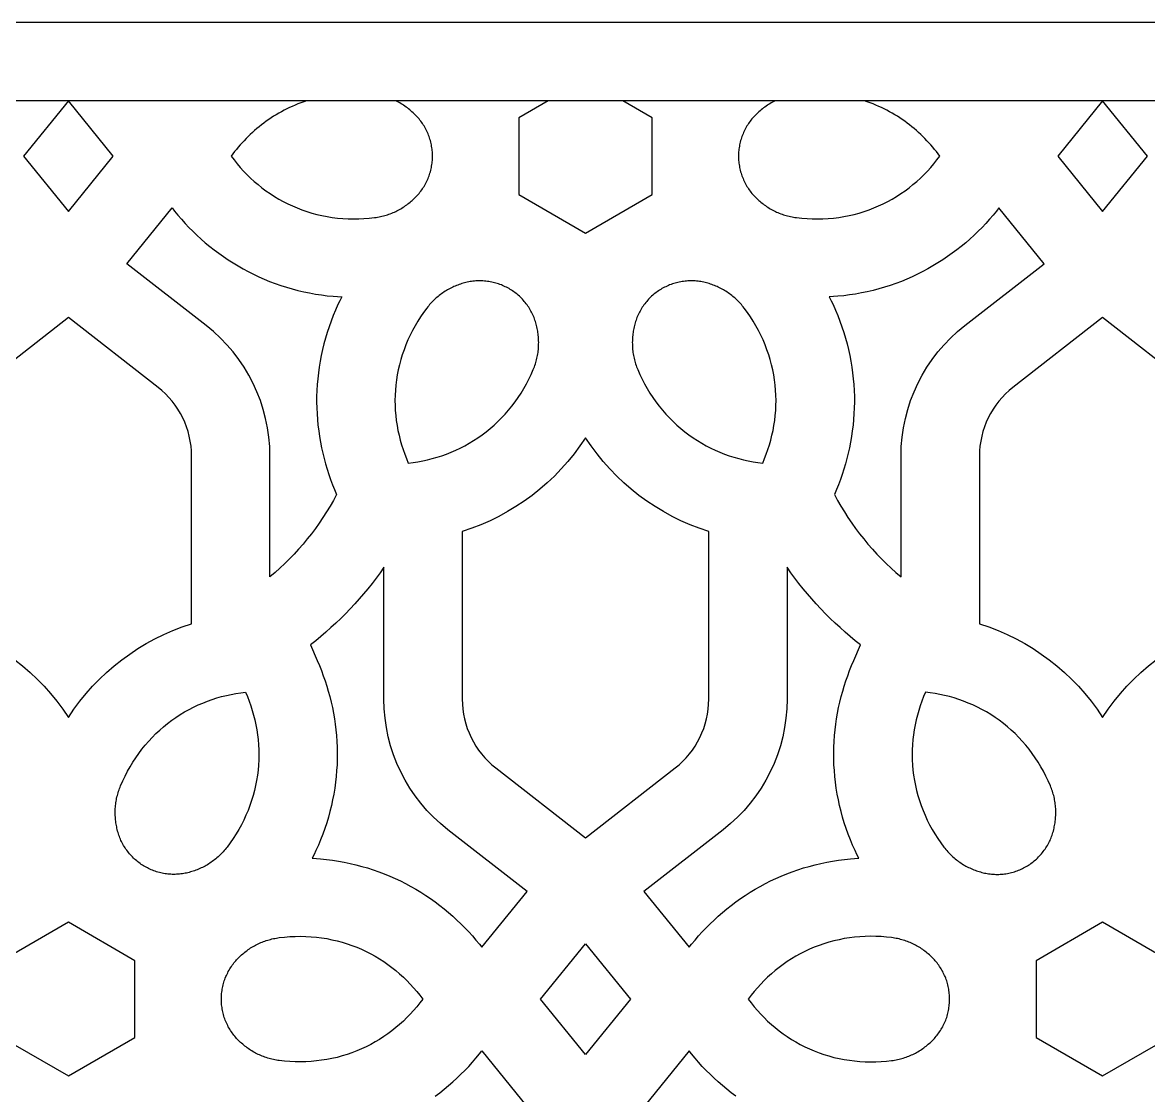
# Model space of a CAD drawing. Extents: x 14322 to 28868, y 1949 to 5319.
# Drawn here: x 23300 to 25243, y 3468 to 5319 of the extents above; entities that cross this region are included whole.
import ezdxf

# ---------------------------------------------------------------- set-up
doc = ezdxf.new("R2010")
doc.units = 0
doc.layers.add('LAYER_01', color=1, linetype='CONTINUOUS')

msp = doc.modelspace()

# ---------------------------------------------------------------- linework, layer by layer
at = {"layer": 'LAYER_01'}
for points in [[(14321.9, 1949.2), (28868, 1949.2), (28868, 5318.8), (14321.9, 5318.8)], [(14457.1, 2084.4), (28732.8, 2084.4), (28732.8, 5183.7), (14457.1, 5183.7)], [(23379.4, 5183.7), (23302, 5088.3), (23379.4, 4992.9), (23456.9, 5088.3)], [(23790.5, 5183.7), (23785.5, 5182), (23780.5, 5180.2), (23775.6, 5178.3), (23770.7, 5176.3), (23765.8, 5174.2), (23761.1, 5172), (23756.4, 5169.8), (23751.7, 5167.4), (23747.1, 5164.9), (23742.5, 5162.4), (23738.1, 5159.8), (23733.6, 5157), (23729.3, 5154.3), (23725, 5151.4), (23720.8, 5148.4), (23716.6, 5145.4), (23712.5, 5142.3), (23708.5, 5139.1), (23704.6, 5135.8), (23700.7, 5132.5), (23696.9, 5129.1), (23693.2, 5125.7), (23689.6, 5122.2), (23686, 5118.6), (23682.5, 5115), (23679.1, 5111.3), (23675.7, 5107.6), (23672.5, 5103.8), (23669.3, 5100), (23666.2, 5096.2), (23660.2, 5088.3), (23665.2, 5081.7), (23670.5, 5075.1), (23676, 5068.7), (23681.7, 5062.5), (23687.6, 5056.4), (23693.7, 5050.4), (23700, 5044.7), (23706.6, 5039.1), (23713.4, 5033.7), (23720.3, 5028.5), (23727.5, 5023.6), (23734.8, 5018.8), (23742.3, 5014.3), (23750, 5010.1), (23757.9, 5006.1), (23765.9, 5002.3), (23774.1, 4998.9), (23782.5, 4995.7), (23790.9, 4992.8), (23799.5, 4990.1), (23808.2, 4987.8), (23817, 4985.8), (23825.8, 4984.1), (23834.8, 4982.6), (23843.8, 4981.5), (23852.9, 4980.7), (23862, 4980.2), (23871.1, 4980), (23880.3, 4980.1), (23889.4, 4980.5), (23898.6, 4981.3), (23907.7, 4982.3), (23910.3, 4982.6), (23912.8, 4983), (23915.4, 4983.5), (23917.9, 4984), (23920.4, 4984.6), (23922.9, 4985.2), (23925.3, 4985.8), (23927.8, 4986.6), (23930.2, 4987.3), (23932.6, 4988.1), (23934.9, 4989), (23937.3, 4989.9), (23939.6, 4990.9), (23941.9, 4991.9), (23944.2, 4992.9), (23946.4, 4994), (23948.6, 4995.2), (23950.8, 4996.3), (23952.9, 4997.6), (23955, 4998.8), (23957.1, 5000.1), (23959.2, 5001.5), (23961.2, 5002.9), (23963.2, 5004.3), (23965.2, 5005.8), (23967.1, 5007.3), (23969, 5008.8), (23970.9, 5010.4), (23972.7, 5011.9), (23974.5, 5013.6), (23976.3, 5015.2), (23978, 5016.9), (23979.7, 5018.7), (23981.3, 5020.4), (23983, 5022.3), (23984.6, 5024.1), (23986.1, 5026), (23987.6, 5028), (23989.1, 5030), (23990.5, 5032), (23991.8, 5034.1), (23993.2, 5036.2), (23994.4, 5038.4), (23995.6, 5040.6), (23996.8, 5042.8), (23997.9, 5045.1), (23999, 5047.3), (24000, 5049.6), (24000.9, 5052), (24001.8, 5054.3), (24002.6, 5056.7), (24003.3, 5059.1), (24004, 5061.5), (24004.7, 5063.9), (24005.2, 5066.3), (24005.8, 5068.8), (24006.2, 5071.2), (24006.6, 5073.7), (24006.9, 5076.1), (24007.2, 5078.6), (24007.4, 5081), (24007.6, 5083.4), (24007.6, 5085.9), (24007.7, 5088.3), (24007.6, 5090.7), (24007.6, 5093.1), (24007.4, 5095.6), (24007.2, 5098), (24006.9, 5100.5), (24006.6, 5102.9), (24006.2, 5105.4), (24005.8, 5107.8), (24005.2, 5110.2), (24004.7, 5112.7), (24004, 5115.1), (24003.3, 5117.5), (24002.6, 5119.9), (24001.8, 5122.3), (24000.9, 5124.6), (24000, 5126.9), (23999, 5129.3), (23997.9, 5131.5), (23996.8, 5133.8), (23995.6, 5136), (23994.4, 5138.2), (23993.2, 5140.4), (23991.8, 5142.5), (23990.5, 5144.6), (23989.1, 5146.6), (23987.6, 5148.6), (23986.1, 5150.6), (23984.6, 5152.5), (23983, 5154.3), (23981.3, 5156.2), (23979.7, 5157.9), (23978, 5159.7), (23976.1, 5161.5), (23974.3, 5163.2), (23972.3, 5165), (23970.4, 5166.6), (23968.4, 5168.3), (23966.4, 5169.9), (23964.3, 5171.5), (23962.2, 5173), (23960.1, 5174.5), (23957.9, 5176), (23955.7, 5177.4), (23953.4, 5178.7), (23951.1, 5180), (23948.8, 5181.3), (23946.5, 5182.5), (23944.1, 5183.7)], [(24207.2, 5183.7), (24156.8, 5154.6), (24156.8, 5022), (24271.7, 4955.7), (24386.5, 5022), (24386.5, 5154.6), (24336.1, 5183.7)], [(24599.2, 5183.7), (24596.8, 5182.5), (24594.5, 5181.3), (24592.2, 5180), (24589.9, 5178.7), (24587.6, 5177.4), (24585.4, 5176), (24583.3, 5174.5), (24581.1, 5173), (24579, 5171.5), (24576.9, 5169.9), (24574.9, 5168.3), (24572.9, 5166.6), (24571, 5165), (24569, 5163.2), (24567.2, 5161.5), (24565.3, 5159.7), (24563.6, 5157.9), (24562, 5156.2), (24560.3, 5154.3), (24558.7, 5152.5), (24557.2, 5150.6), (24555.7, 5148.6), (24554.2, 5146.6), (24552.8, 5144.6), (24551.5, 5142.5), (24550.1, 5140.4), (24548.9, 5138.2), (24547.7, 5136), (24546.5, 5133.8), (24545.4, 5131.5), (24544.3, 5129.3), (24543.4, 5126.9), (24542.4, 5124.6), (24541.5, 5122.3), (24540.7, 5119.9), (24540, 5117.5), (24539.3, 5115.1), (24538.6, 5112.7), (24538.1, 5110.2), (24537.5, 5107.8), (24537.1, 5105.4), (24536.7, 5102.9), (24536.4, 5100.5), (24536.1, 5098), (24535.9, 5095.6), (24535.8, 5093.1), (24535.7, 5090.7), (24535.6, 5088.3), (24535.7, 5085.9), (24535.8, 5083.4), (24535.9, 5081), (24536.1, 5078.6), (24536.4, 5076.1), (24536.7, 5073.7), (24537.1, 5071.2), (24537.5, 5068.8), (24538.1, 5066.3), (24538.6, 5063.9), (24539.3, 5061.5), (24540, 5059.1), (24540.7, 5056.7), (24541.5, 5054.3), (24542.4, 5052), (24543.4, 5049.6), (24544.3, 5047.3), (24545.4, 5045.1), (24546.5, 5042.8), (24547.7, 5040.6), (24548.9, 5038.4), (24550.1, 5036.2), (24551.5, 5034.1), (24552.8, 5032), (24554.2, 5030), (24555.7, 5028), (24557.2, 5026), (24558.7, 5024.1), (24560.3, 5022.3), (24562, 5020.4), (24563.6, 5018.7), (24565.3, 5016.9), (24567, 5015.2), (24568.8, 5013.6), (24570.6, 5011.9), (24572.4, 5010.4), (24574.3, 5008.8), (24576.2, 5007.3), (24578.1, 5005.8), (24580.1, 5004.3), (24582.1, 5002.9), (24584.1, 5001.5), (24586.2, 5000.1), (24588.3, 4998.8), (24590.4, 4997.6), (24592.5, 4996.3), (24594.7, 4995.2), (24596.9, 4994), (24599.2, 4992.9), (24601.4, 4991.9), (24603.7, 4990.9), (24606, 4989.9), (24608.4, 4989), (24610.7, 4988.1), (24613.1, 4987.3), (24615.5, 4986.6), (24618, 4985.8), (24620.4, 4985.2), (24622.9, 4984.6), (24625.4, 4984), (24628, 4983.5), (24630.5, 4983), (24633, 4982.6), (24635.6, 4982.3), (24644.7, 4981.3), (24653.9, 4980.5), (24663, 4980.1), (24672.2, 4980), (24681.3, 4980.2), (24690.4, 4980.7), (24699.5, 4981.5), (24708.5, 4982.6), (24717.5, 4984.1), (24726.3, 4985.8), (24735.1, 4987.8), (24743.8, 4990.1), (24752.4, 4992.8), (24760.8, 4995.7), (24769.2, 4998.9), (24777.4, 5002.3), (24785.4, 5006.1), (24793.3, 5010.1), (24801, 5014.3), (24808.5, 5018.8), (24815.8, 5023.6), (24823, 5028.5), (24830, 5033.7), (24836.7, 5039.1), (24843.3, 5044.7), (24849.6, 5050.4), (24855.7, 5056.4), (24861.6, 5062.5), (24867.3, 5068.7), (24872.8, 5075.1), (24878.1, 5081.7), (24883.1, 5088.3), (24877.1, 5096.2), (24874, 5100), (24870.8, 5103.8), (24867.6, 5107.6), (24864.2, 5111.3), (24860.8, 5115), (24857.3, 5118.6), (24853.7, 5122.2), (24850.1, 5125.7), (24846.4, 5129.1), (24842.6, 5132.5), (24838.7, 5135.8), (24834.8, 5139.1), (24830.8, 5142.3), (24826.7, 5145.4), (24822.5, 5148.4), (24818.3, 5151.4), (24814, 5154.3), (24809.7, 5157), (24805.2, 5159.8), (24800.8, 5162.4), (24796.2, 5164.9), (24791.6, 5167.4), (24786.9, 5169.8), (24782.2, 5172), (24777.5, 5174.2), (24772.6, 5176.3), (24767.8, 5178.3), (24762.8, 5180.2), (24757.9, 5182), (24752.8, 5183.7)], [(25163.9, 5183.7), (25086.4, 5088.3), (25163.9, 4992.9), (25241.3, 5088.3)], [(24139.7, 4859.7), (24137.5, 4860.9), (24135.4, 4862), (24133.2, 4863.1), (24131, 4864.1), (24128.7, 4865.1), (24126.5, 4866.1), (24124.1, 4867), (24121.8, 4867.8), (24119.4, 4868.6), (24117, 4869.3), (24114.6, 4869.9), (24112.2, 4870.5), (24109.8, 4871.1), (24107.3, 4871.6), (24104.8, 4872), (24102.3, 4872.3), (24099.8, 4872.6), (24097.3, 4872.8), (24094.8, 4873), (24092.3, 4873.1), (24089.8, 4873.2), (24087.3, 4873.1), (24084.8, 4873.1), (24082.3, 4872.9), (24079.9, 4872.7), (24077.4, 4872.5), (24075, 4872.1), (24072.5, 4871.8), (24070.1, 4871.3), (24067.7, 4870.8), (24065.4, 4870.3), (24063, 4869.7), (24060.7, 4869), (24058.4, 4868.3), (24056.1, 4867.6), (24053.8, 4866.8), (24051.5, 4865.9), (24049.2, 4865.1), (24046.9, 4864.1), (24044.7, 4863.2), (24042.5, 4862.2), (24040.2, 4861.1), (24038.1, 4860), (24035.9, 4858.8), (24033.7, 4857.6), (24031.6, 4856.4), (24029.5, 4855.1), (24027.4, 4853.7), (24025.3, 4852.4), (24023.3, 4850.9), (24021.3, 4849.4), (24019.3, 4847.9), (24017.3, 4846.3), (24015.4, 4844.7), (24013.5, 4843.1), (24011.6, 4841.3), (24009.8, 4839.6), (24007.9, 4837.8), (24006.2, 4836), (24004.4, 4834.1), (24002.7, 4832.1), (24001.1, 4830.2), (23999.4, 4828.2), (23997.8, 4826.1), (23992.4, 4818.7), (23987.2, 4811.1), (23982.3, 4803.4), (23977.6, 4795.6), (23973.2, 4787.5), (23969.1, 4779.4), (23965.3, 4771.2), (23961.7, 4762.8), (23958.5, 4754.3), (23955.5, 4745.8), (23952.9, 4737.2), (23950.6, 4728.5), (23948.5, 4719.7), (23946.8, 4711), (23945.4, 4702.2), (23944.3, 4693.3), (23943.6, 4684.5), (23943.1, 4675.7), (23942.9, 4666.9), (23943.1, 4658.1), (23943.5, 4649.4), (23944.2, 4640.7), (23945.2, 4632.1), (23946.5, 4623.6), (23948.1, 4615.1), (23949.9, 4606.7), (23952, 4598.4), (23954.3, 4590.3), (23956.9, 4582.2), (23959.7, 4574.3), (23962.7, 4566.4), (23965.9, 4558.8), (23974.2, 4559.8), (23982.5, 4561.1), (23990.8, 4562.6), (23999, 4564.4), (24007.3, 4566.5), (24015.5, 4568.8), (24023.6, 4571.4), (24031.7, 4574.3), (24039.8, 4577.5), (24047.8, 4580.9), (24055.6, 4584.6), (24063.4, 4588.6), (24071.1, 4592.9), (24078.6, 4597.5), (24086, 4602.3), (24093.3, 4607.4), (24100.4, 4612.7), (24107.3, 4618.3), (24114, 4624.2), (24120.6, 4630.3), (24126.9, 4636.7), (24133.1, 4643.3), (24139, 4650.1), (24144.7, 4657.1), (24150.2, 4664.4), (24155.4, 4671.8), (24160.4, 4679.5), (24165.2, 4687.3), (24169.6, 4695.3), (24173.9, 4703.4), (24177.8, 4711.7), (24181.5, 4720.1), (24182.5, 4722.5), (24183.4, 4724.9), (24184.3, 4727.3), (24185.1, 4729.8), (24185.9, 4732.2), (24186.6, 4734.7), (24187.2, 4737.1), (24187.8, 4739.6), (24188.4, 4742.1), (24188.9, 4744.6), (24189.3, 4747), (24189.7, 4749.5), (24190, 4752), (24190.3, 4754.5), (24190.5, 4757), (24190.7, 4759.5), (24190.8, 4762), (24190.8, 4764.4), (24190.9, 4766.9), (24190.8, 4769.4), (24190.7, 4771.8), (24190.6, 4774.3), (24190.4, 4776.7), (24190.2, 4779.2), (24189.9, 4781.6), (24189.6, 4784), (24189.2, 4786.4), (24188.8, 4788.8), (24188.3, 4791.2), (24187.8, 4793.6), (24187.2, 4795.9), (24186.6, 4798.3), (24186, 4800.6), (24185.3, 4802.9), (24184.5, 4805.3), (24183.7, 4807.6), (24182.8, 4809.9), (24181.9, 4812.2), (24180.8, 4814.4), (24179.8, 4816.7), (24178.7, 4818.9), (24177.5, 4821.1), (24176.3, 4823.3), (24175, 4825.4), (24173.6, 4827.5), (24172.2, 4829.6), (24170.8, 4831.7), (24169.3, 4833.7), (24167.7, 4835.6), (24166.1, 4837.6), (24164.5, 4839.5), (24162.8, 4841.3), (24161.1, 4843.1), (24159.3, 4844.9), (24157.5, 4846.6), (24155.6, 4848.3), (24153.7, 4849.9), (24151.8, 4851.4), (24149.8, 4853), (24147.9, 4854.4), (24145.8, 4855.8), (24143.8, 4857.2), (24141.7, 4858.4)], [(24403.6, 4859.7), (24401.6, 4858.4), (24399.5, 4857.2), (24397.5, 4855.8), (24395.5, 4854.4), (24393.5, 4853), (24391.5, 4851.4), (24389.6, 4849.9), (24387.7, 4848.3), (24385.8, 4846.6), (24384, 4844.9), (24382.3, 4843.1), (24380.5, 4841.3), (24378.8, 4839.5), (24377.2, 4837.6), (24375.6, 4835.6), (24374, 4833.7), (24372.5, 4831.7), (24371.1, 4829.6), (24369.7, 4827.5), (24368.3, 4825.4), (24367, 4823.3), (24365.8, 4821.1), (24364.6, 4818.9), (24363.5, 4816.7), (24362.5, 4814.4), (24361.5, 4812.2), (24360.5, 4809.9), (24359.6, 4807.6), (24358.8, 4805.3), (24358, 4802.9), (24357.3, 4800.6), (24356.7, 4798.3), (24356.1, 4795.9), (24355.5, 4793.6), (24355, 4791.2), (24354.5, 4788.8), (24354.1, 4786.4), (24353.7, 4784), (24353.4, 4781.6), (24353.1, 4779.2), (24352.9, 4776.7), (24352.7, 4774.3), (24352.6, 4771.8), (24352.5, 4769.4), (24352.4, 4766.9), (24352.5, 4764.4), (24352.5, 4762), (24352.6, 4759.5), (24352.8, 4757), (24353, 4754.5), (24353.3, 4752), (24353.6, 4749.5), (24354, 4747), (24354.5, 4744.6), (24354.9, 4742.1), (24355.5, 4739.6), (24356.1, 4737.1), (24356.7, 4734.7), (24357.4, 4732.2), (24358.2, 4729.8), (24359, 4727.3), (24359.9, 4724.9), (24360.8, 4722.5), (24361.8, 4720.1), (24365.5, 4711.7), (24369.5, 4703.4), (24373.7, 4695.3), (24378.2, 4687.3), (24382.9, 4679.5), (24387.9, 4671.8), (24393.1, 4664.4), (24398.6, 4657.1), (24404.3, 4650.1), (24410.2, 4643.3), (24416.4, 4636.7), (24422.7, 4630.3), (24429.3, 4624.2), (24436, 4618.3), (24443, 4612.7), (24450, 4607.4), (24457.3, 4602.3), (24464.7, 4597.5), (24472.2, 4592.9), (24479.9, 4588.6), (24487.7, 4584.6), (24495.5, 4580.9), (24503.5, 4577.5), (24511.6, 4574.3), (24519.7, 4571.4), (24527.8, 4568.8), (24536, 4566.5), (24544.3, 4564.4), (24552.6, 4562.6), (24560.8, 4561.1), (24569.1, 4559.8), (24577.4, 4558.8), (24580.6, 4566.4), (24583.6, 4574.3), (24586.4, 4582.2), (24589, 4590.3), (24591.3, 4598.4), (24593.4, 4606.7), (24595.2, 4615.1), (24596.8, 4623.6), (24598.1, 4632.1), (24599.1, 4640.7), (24599.8, 4649.4), (24600.2, 4658.1), (24600.4, 4666.9), (24600.2, 4675.7), (24599.7, 4684.5), (24599, 4693.3), (24597.9, 4702.2), (24596.5, 4711), (24594.8, 4719.7), (24592.7, 4728.5), (24590.4, 4737.2), (24587.8, 4745.8), (24584.8, 4754.3), (24581.6, 4762.8), (24578, 4771.2), (24574.2, 4779.4), (24570.1, 4787.5), (24565.7, 4795.6), (24561, 4803.4), (24556.1, 4811.1), (24550.9, 4818.7), (24545.5, 4826.1), (24543.9, 4828.2), (24542.2, 4830.2), (24540.6, 4832.1), (24538.9, 4834.1), (24537.1, 4836), (24535.4, 4837.8), (24533.5, 4839.6), (24531.7, 4841.3), (24529.8, 4843.1), (24527.9, 4844.7), (24526, 4846.3), (24524, 4847.9), (24522.1, 4849.4), (24520, 4850.9), (24518, 4852.4), (24515.9, 4853.7), (24513.8, 4855.1), (24511.7, 4856.4), (24509.6, 4857.6), (24507.4, 4858.8), (24505.3, 4860), (24503.1, 4861.1), (24500.8, 4862.2), (24498.6, 4863.2), (24496.4, 4864.1), (24494.1, 4865.1), (24491.8, 4865.9), (24489.5, 4866.8), (24487.3, 4867.6), (24484.9, 4868.3), (24482.6, 4869), (24480.3, 4869.7), (24478, 4870.3), (24475.6, 4870.8), (24473.2, 4871.3), (24470.8, 4871.8), (24468.3, 4872.1), (24465.9, 4872.5), (24463.4, 4872.7), (24461, 4872.9), (24458.5, 4873.1), (24456, 4873.1), (24453.5, 4873.2), (24451, 4873.1), (24448.5, 4873), (24446, 4872.8), (24443.5, 4872.6), (24441, 4872.3), (24438.5, 4872), (24436, 4871.6), (24433.5, 4871.1), (24431.1, 4870.5), (24428.7, 4869.9), (24426.3, 4869.3), (24423.9, 4868.6), (24421.5, 4867.8), (24419.2, 4867), (24416.8, 4866.1), (24414.6, 4865.1), (24412.3, 4864.1), (24410.1, 4863.1), (24407.9, 4862), (24405.8, 4860.9)], [(23511.4, 3862.6), (23509.3, 3863.9), (23507.3, 3865.2), (23505.2, 3866.5), (23503.2, 3867.9), (23501.2, 3869.4), (23499.3, 3870.9), (23497.4, 3872.4), (23495.5, 3874.1), (23493.6, 3875.7), (23491.8, 3877.4), (23490, 3879.2), (23488.3, 3881), (23486.6, 3882.8), (23484.9, 3884.7), (23483.3, 3886.7), (23481.8, 3888.6), (23480.3, 3890.7), (23478.8, 3892.7), (23477.4, 3894.8), (23476.1, 3896.9), (23474.8, 3899.1), (23473.6, 3901.2), (23472.4, 3903.4), (23471.3, 3905.7), (23470.2, 3907.9), (23469.2, 3910.2), (23468.3, 3912.4), (23467.4, 3914.7), (23466.6, 3917.1), (23465.8, 3919.4), (23465.1, 3921.7), (23464.4, 3924), (23463.8, 3926.4), (23463.3, 3928.7), (23462.8, 3931.1), (23462.3, 3933.5), (23461.9, 3935.9), (23461.5, 3938.3), (23461.2, 3940.7), (23460.9, 3943.1), (23460.7, 3945.6), (23460.5, 3948), (23460.3, 3950.5), (23460.2, 3952.9), (23460.2, 3955.4), (23460.2, 3957.9), (23460.3, 3960.4), (23460.4, 3962.8), (23460.6, 3965.3), (23460.8, 3967.8), (23461.1, 3970.3), (23461.4, 3972.8), (23461.8, 3975.3), (23462.2, 3977.8), (23462.7, 3980.2), (23463.3, 3982.7), (23463.9, 3985.2), (23464.5, 3987.6), (23465.2, 3990.1), (23466, 3992.6), (23466.8, 3995), (23467.7, 3997.4), (23468.6, 3999.8), (23469.6, 4002.2), (23473.3, 4010.7), (23477.2, 4018.9), (23481.4, 4027.1), (23485.9, 4035), (23490.7, 4042.9), (23495.6, 4050.5), (23500.9, 4057.9), (23506.4, 4065.2), (23512.1, 4072.2), (23518, 4079.1), (23524.1, 4085.6), (23530.5, 4092), (23537, 4098.1), (23543.8, 4104), (23550.7, 4109.6), (23557.8, 4115), (23565.1, 4120), (23572.5, 4124.9), (23580, 4129.4), (23587.7, 4133.7), (23595.4, 4137.7), (23603.3, 4141.4), (23611.3, 4144.8), (23619.3, 4148), (23627.4, 4150.9), (23635.6, 4153.5), (23643.8, 4155.8), (23652.1, 4157.9), (23660.3, 4159.7), (23668.6, 4161.2), (23676.9, 4162.5), (23685.1, 4163.6), (23688.4, 4155.9), (23691.4, 4148.1), (23694.2, 4140.1), (23696.8, 4132.1), (23699.1, 4123.9), (23701.2, 4115.6), (23703, 4107.2), (23704.6, 4098.8), (23705.9, 4090.2), (23706.9, 4081.6), (23707.6, 4072.9), (23708, 4064.2), (23708.1, 4055.4), (23708, 4046.6), (23707.5, 4037.8), (23706.7, 4029), (23705.6, 4020.2), (23704.2, 4011.4), (23702.5, 4002.6), (23700.5, 3993.9), (23698.2, 3985.2), (23695.5, 3976.5), (23692.6, 3968), (23689.4, 3959.5), (23685.8, 3951.2), (23682, 3942.9), (23677.9, 3934.8), (23673.5, 3926.8), (23668.8, 3918.9), (23663.9, 3911.2), (23658.7, 3903.6), (23653.2, 3896.2), (23651.6, 3894.2), (23650, 3892.1), (23648.3, 3890.2), (23646.6, 3888.3), (23644.9, 3886.4), (23643.1, 3884.5), (23641.3, 3882.7), (23639.5, 3881), (23637.6, 3879.3), (23635.7, 3877.6), (23633.8, 3876), (23631.8, 3874.4), (23629.8, 3872.9), (23627.8, 3871.4), (23625.8, 3870), (23623.7, 3868.6), (23621.6, 3867.2), (23619.5, 3865.9), (23617.3, 3864.7), (23615.2, 3863.5), (23613, 3862.3), (23610.8, 3861.2), (23608.6, 3860.2), (23606.4, 3859.1), (23604.1, 3858.2), (23601.9, 3857.2), (23599.6, 3856.4), (23597.3, 3855.5), (23595, 3854.8), (23592.7, 3854), (23590.4, 3853.3), (23588.1, 3852.7), (23585.7, 3852.1), (23583.3, 3851.5), (23581, 3851), (23578.5, 3850.6), (23576.1, 3850.2), (23573.7, 3849.9), (23571.2, 3849.6), (23568.7, 3849.4), (23566.2, 3849.3), (23563.7, 3849.2), (23561.2, 3849.2), (23558.7, 3849.2), (23556.2, 3849.3), (23553.7, 3849.5), (23551.2, 3849.7), (23548.7, 3850), (23546.3, 3850.4), (23543.8, 3850.8), (23541.3, 3851.2), (23538.9, 3851.8), (23536.4, 3852.4), (23534, 3853), (23531.6, 3853.8), (23529.3, 3854.5), (23526.9, 3855.4), (23524.6, 3856.3), (23522.3, 3857.2), (23520.1, 3858.2), (23517.9, 3859.2), (23515.7, 3860.3), (23513.5, 3861.5)], [(25031.9, 3862.6), (25034, 3863.9), (25036, 3865.2), (25038.1, 3866.5), (25040.1, 3867.9), (25042.1, 3869.4), (25044, 3870.9), (25046, 3872.4), (25047.8, 3874.1), (25049.7, 3875.7), (25051.5, 3877.4), (25053.3, 3879.2), (25055, 3881), (25056.7, 3882.8), (25058.4, 3884.7), (25060, 3886.7), (25061.5, 3888.6), (25063, 3890.7), (25064.5, 3892.7), (25065.9, 3894.8), (25067.2, 3896.9), (25068.5, 3899.1), (25069.7, 3901.2), (25070.9, 3903.4), (25072, 3905.7), (25073.1, 3907.9), (25074.1, 3910.2), (25075, 3912.4), (25075.9, 3914.7), (25076.7, 3917.1), (25077.5, 3919.4), (25078.2, 3921.7), (25078.9, 3924), (25079.5, 3926.4), (25080, 3928.7), (25080.5, 3931.1), (25081, 3933.5), (25081.4, 3935.9), (25081.8, 3938.3), (25082.1, 3940.7), (25082.4, 3943.1), (25082.6, 3945.6), (25082.8, 3948), (25083, 3950.5), (25083.1, 3952.9), (25083.1, 3955.4), (25083.1, 3957.9), (25083, 3960.4), (25082.9, 3962.8), (25082.7, 3965.3), (25082.5, 3967.8), (25082.2, 3970.3), (25081.9, 3972.8), (25081.5, 3975.3), (25081.1, 3977.8), (25080.6, 3980.2), (25080.1, 3982.7), (25079.5, 3985.2), (25078.8, 3987.6), (25078.1, 3990.1), (25077.3, 3992.6), (25076.5, 3995), (25075.6, 3997.4), (25074.7, 3999.8), (25073.7, 4002.2), (25070, 4010.7), (25066.1, 4018.9), (25061.9, 4027.1), (25057.4, 4035), (25052.6, 4042.9), (25047.7, 4050.5), (25042.4, 4057.9), (25037, 4065.2), (25031.2, 4072.2), (25025.3, 4079.1), (25019.2, 4085.6), (25012.8, 4092), (25006.3, 4098.1), (24999.5, 4104), (24992.6, 4109.6), (24985.5, 4115), (24978.2, 4120), (24970.8, 4124.9), (24963.3, 4129.4), (24955.6, 4133.7), (24947.9, 4137.7), (24940, 4141.4), (24932, 4144.8), (24924, 4148), (24915.9, 4150.9), (24907.7, 4153.5), (24899.5, 4155.8), (24891.3, 4157.9), (24883, 4159.7), (24874.7, 4161.2), (24866.4, 4162.5), (24858.2, 4163.6), (24854.9, 4155.9), (24851.9, 4148.1), (24849.1, 4140.1), (24846.5, 4132.1), (24844.2, 4123.9), (24842.1, 4115.6), (24840.3, 4107.2), (24838.7, 4098.8), (24837.5, 4090.2), (24836.4, 4081.6), (24835.7, 4072.9), (24835.3, 4064.2), (24835.2, 4055.4), (24835.3, 4046.6), (24835.8, 4037.8), (24836.6, 4029), (24837.7, 4020.2), (24839.1, 4011.4), (24840.8, 4002.6), (24842.8, 3993.9), (24845.1, 3985.2), (24847.8, 3976.5), (24850.7, 3968), (24854, 3959.5), (24857.5, 3951.2), (24861.3, 3942.9), (24865.4, 3934.8), (24869.8, 3926.8), (24874.5, 3918.9), (24879.4, 3911.2), (24884.6, 3903.6), (24890.1, 3896.2), (24891.7, 3894.2), (24893.3, 3892.1), (24895, 3890.2), (24896.7, 3888.3), (24898.4, 3886.4), (24900.2, 3884.5), (24902, 3882.7), (24903.8, 3881), (24905.7, 3879.3), (24907.6, 3877.6), (24909.5, 3876), (24911.5, 3874.4), (24913.5, 3872.9), (24915.5, 3871.4), (24917.5, 3870), (24919.6, 3868.6), (24921.7, 3867.2), (24923.8, 3865.9), (24926, 3864.7), (24928.1, 3863.5), (24930.3, 3862.3), (24932.5, 3861.2), (24934.7, 3860.2), (24936.9, 3859.1), (24939.2, 3858.2), (24941.4, 3857.2), (24943.7, 3856.4), (24946, 3855.5), (24948.3, 3854.8), (24950.6, 3854), (24952.9, 3853.3), (24955.2, 3852.7), (24957.6, 3852.1), (24960, 3851.5), (24962.3, 3851), (24964.8, 3850.6), (24967.2, 3850.2), (24969.6, 3849.9), (24972.1, 3849.6), (24974.6, 3849.4), (24977.1, 3849.3), (24979.6, 3849.2), (24982.1, 3849.2), (24984.6, 3849.2), (24987.1, 3849.3), (24989.6, 3849.5), (24992.1, 3849.7), (24994.6, 3850), (24997.1, 3850.4), (24999.5, 3850.8), (25002, 3851.2), (25004.4, 3851.8), (25006.9, 3852.4), (25009.3, 3853), (25011.7, 3853.8), (25014, 3854.5), (25016.4, 3855.4), (25018.7, 3856.3), (25021, 3857.2), (25023.2, 3858.2), (25025.5, 3859.2), (25027.6, 3860.3), (25029.8, 3861.5)], [(23379.4, 3766.6), (23264.6, 3700.3), (23264.6, 3567.7), (23379.4, 3501.4), (23494.3, 3567.7), (23494.3, 3700.3)], [(25163.9, 3766.6), (25049, 3700.3), (25049, 3567.7), (25163.9, 3501.4), (25278.7, 3567.7), (25278.7, 3700.3)], [(23643.4, 3634), (23643.4, 3636.4), (23643.5, 3638.9), (23643.7, 3641.3), (23643.9, 3643.8), (23644.1, 3646.2), (23644.5, 3648.7), (23644.9, 3651.1), (23645.3, 3653.5), (23645.8, 3656), (23646.4, 3658.4), (23647, 3660.8), (23647.7, 3663.2), (23648.5, 3665.6), (23649.3, 3668), (23650.2, 3670.3), (23651.1, 3672.7), (23652.1, 3675), (23653.2, 3677.3), (23654.3, 3679.5), (23655.4, 3681.7), (23656.6, 3683.9), (23657.9, 3686.1), (23659.2, 3688.2), (23660.6, 3690.3), (23662, 3692.3), (23663.5, 3694.3), (23665, 3696.3), (23666.5, 3698.2), (23668.1, 3700.1), (23669.7, 3701.9), (23671.4, 3703.7), (23673.1, 3705.4), (23674.8, 3707.1), (23676.6, 3708.7), (23678.4, 3710.4), (23680.2, 3712), (23682.1, 3713.5), (23684, 3715.1), (23685.9, 3716.6), (23687.9, 3718), (23689.9, 3719.4), (23691.9, 3720.8), (23693.9, 3722.2), (23696, 3723.5), (23698.1, 3724.7), (23700.3, 3726), (23702.5, 3727.2), (23704.7, 3728.3), (23706.9, 3729.4), (23709.2, 3730.4), (23711.5, 3731.4), (23713.8, 3732.4), (23716.1, 3733.3), (23718.5, 3734.2), (23720.9, 3735), (23723.3, 3735.8), (23725.7, 3736.5), (23728.2, 3737.1), (23730.7, 3737.8), (23733.2, 3738.3), (23735.7, 3738.8), (23738.3, 3739.3), (23740.8, 3739.7), (23743.4, 3740.1), (23752.5, 3741.1), (23761.7, 3741.8), (23770.8, 3742.2), (23780, 3742.3), (23789.1, 3742.1), (23798.2, 3741.6), (23807.3, 3740.8), (23816.3, 3739.7), (23825.2, 3738.3), (23834.1, 3736.5), (23842.9, 3734.5), (23851.6, 3732.2), (23860.2, 3729.6), (23868.6, 3726.7), (23876.9, 3723.5), (23885.1, 3720), (23893.2, 3716.3), (23901, 3712.3), (23908.7, 3708), (23916.3, 3703.5), (23923.6, 3698.8), (23930.8, 3693.8), (23937.7, 3688.6), (23944.5, 3683.2), (23951, 3677.7), (23957.4, 3671.9), (23963.5, 3666), (23969.4, 3659.8), (23975.1, 3653.6), (23980.6, 3647.2), (23985.8, 3640.7), (23990.9, 3634), (23985.8, 3627.4), (23980.6, 3620.9), (23975.1, 3614.5), (23969.4, 3608.2), (23963.5, 3602.1), (23957.4, 3596.2), (23951, 3590.4), (23944.5, 3584.8), (23937.7, 3579.4), (23930.8, 3574.2), (23923.6, 3569.3), (23916.3, 3564.5), (23908.7, 3560), (23901, 3555.8), (23893.2, 3551.8), (23885.1, 3548), (23876.9, 3544.6), (23868.6, 3541.4), (23860.2, 3538.5), (23851.6, 3535.9), (23842.9, 3533.5), (23834.1, 3531.5), (23825.2, 3529.8), (23816.3, 3528.4), (23807.3, 3527.3), (23798.2, 3526.4), (23789.1, 3525.9), (23780, 3525.7), (23770.8, 3525.9), (23761.7, 3526.3), (23752.5, 3527), (23743.4, 3528), (23740.8, 3528.3), (23738.3, 3528.7), (23735.7, 3529.2), (23733.2, 3529.7), (23730.7, 3530.3), (23728.2, 3530.9), (23725.7, 3531.6), (23723.3, 3532.3), (23720.9, 3533), (23718.5, 3533.9), (23716.1, 3534.7), (23713.8, 3535.6), (23711.5, 3536.6), (23709.2, 3537.6), (23706.9, 3538.7), (23704.7, 3539.8), (23702.5, 3540.9), (23700.3, 3542.1), (23698.1, 3543.3), (23696, 3544.6), (23693.9, 3545.9), (23691.9, 3547.2), (23689.9, 3548.6), (23687.9, 3550), (23685.9, 3551.5), (23684, 3553), (23682.1, 3554.5), (23680.2, 3556.1), (23678.4, 3557.7), (23676.6, 3559.3), (23674.8, 3561), (23673.1, 3562.7), (23671.4, 3564.4), (23669.7, 3566.2), (23668.1, 3568), (23666.5, 3569.8), (23665, 3571.8), (23663.5, 3573.7), (23662, 3575.7), (23660.6, 3577.8), (23659.2, 3579.8), (23657.9, 3582), (23656.6, 3584.1), (23655.4, 3586.3), (23654.3, 3588.5), (23653.2, 3590.8), (23652.1, 3593.1), (23651.1, 3595.4), (23650.2, 3597.7), (23649.3, 3600.1), (23648.5, 3602.4), (23647.7, 3604.8), (23647, 3607.2), (23646.4, 3609.6), (23645.8, 3612.1), (23645.3, 3614.5), (23644.9, 3617), (23644.5, 3619.4), (23644.1, 3621.8), (23643.9, 3624.3), (23643.7, 3626.7), (23643.5, 3629.2), (23643.4, 3631.6)], [(24899.9, 3634), (24899.9, 3636.4), (24899.8, 3638.9), (24899.6, 3641.3), (24899.4, 3643.8), (24899.2, 3646.2), (24898.8, 3648.7), (24898.4, 3651.1), (24898, 3653.5), (24897.5, 3656), (24896.9, 3658.4), (24896.3, 3660.8), (24895.6, 3663.2), (24894.8, 3665.6), (24894, 3668), (24893.1, 3670.3), (24892.2, 3672.7), (24891.2, 3675), (24890.1, 3677.3), (24889, 3679.5), (24887.9, 3681.7), (24886.7, 3683.9), (24885.4, 3686.1), (24884.1, 3688.2), (24882.7, 3690.3), (24881.3, 3692.3), (24879.8, 3694.3), (24878.3, 3696.3), (24876.8, 3698.2), (24875.2, 3700.1), (24873.6, 3701.9), (24871.9, 3703.7), (24870.2, 3705.4), (24868.5, 3707.1), (24866.7, 3708.7), (24864.9, 3710.4), (24863.1, 3712), (24861.2, 3713.5), (24859.3, 3715.1), (24857.4, 3716.6), (24855.4, 3718), (24853.5, 3719.4), (24851.4, 3720.8), (24849.4, 3722.2), (24847.3, 3723.5), (24845.2, 3724.7), (24843, 3726), (24840.8, 3727.2), (24838.6, 3728.3), (24836.4, 3729.4), (24834.1, 3730.4), (24831.8, 3731.4), (24829.5, 3732.4), (24827.2, 3733.3), (24824.8, 3734.2), (24822.4, 3735), (24820, 3735.8), (24817.6, 3736.5), (24815.1, 3737.1), (24812.6, 3737.8), (24810.1, 3738.3), (24807.6, 3738.8), (24805, 3739.3), (24802.5, 3739.7), (24799.9, 3740.1), (24790.8, 3741.1), (24781.6, 3741.8), (24772.5, 3742.2), (24763.3, 3742.3), (24754.2, 3742.1), (24745.1, 3741.6), (24736, 3740.8), (24727, 3739.7), (24718.1, 3738.3), (24709.2, 3736.5), (24700.4, 3734.5), (24691.7, 3732.2), (24683.1, 3729.6), (24674.7, 3726.7), (24666.4, 3723.5), (24658.2, 3720), (24650.2, 3716.3), (24642.3, 3712.3), (24634.6, 3708), (24627, 3703.5), (24619.7, 3698.8), (24612.5, 3693.8), (24605.6, 3688.6), (24598.8, 3683.2), (24592.3, 3677.7), (24585.9, 3671.9), (24579.8, 3666), (24573.9, 3659.8), (24568.2, 3653.6), (24562.7, 3647.2), (24557.5, 3640.7), (24552.4, 3634), (24557.5, 3627.4), (24562.7, 3620.9), (24568.2, 3614.5), (24573.9, 3608.2), (24579.8, 3602.1), (24585.9, 3596.2), (24592.3, 3590.4), (24598.8, 3584.8), (24605.6, 3579.4), (24612.5, 3574.2), (24619.7, 3569.3), (24627, 3564.5), (24634.6, 3560), (24642.3, 3555.8), (24650.2, 3551.8), (24658.2, 3548), (24666.4, 3544.6), (24674.7, 3541.4), (24683.1, 3538.5), (24691.7, 3535.9), (24700.4, 3533.5), (24709.2, 3531.5), (24718.1, 3529.8), (24727, 3528.4), (24736, 3527.3), (24745.1, 3526.4), (24754.2, 3525.9), (24763.3, 3525.7), (24772.5, 3525.9), (24781.6, 3526.3), (24790.8, 3527), (24799.9, 3528), (24802.5, 3528.3), (24805, 3528.7), (24807.6, 3529.2), (24810.1, 3529.7), (24812.6, 3530.3), (24815.1, 3530.9), (24817.6, 3531.6), (24820, 3532.3), (24822.4, 3533), (24824.8, 3533.9), (24827.2, 3534.7), (24829.5, 3535.6), (24831.8, 3536.6), (24834.1, 3537.6), (24836.4, 3538.7), (24838.6, 3539.8), (24840.8, 3540.9), (24843, 3542.1), (24845.2, 3543.3), (24847.3, 3544.6), (24849.4, 3545.9), (24851.4, 3547.2), (24853.5, 3548.6), (24855.4, 3550), (24857.4, 3551.5), (24859.3, 3553), (24861.2, 3554.5), (24863.1, 3556.1), (24864.9, 3557.7), (24866.7, 3559.3), (24868.5, 3561), (24870.2, 3562.7), (24871.9, 3564.4), (24873.6, 3566.2), (24875.2, 3568), (24876.8, 3569.8), (24878.3, 3571.8), (24879.8, 3573.7), (24881.3, 3575.7), (24882.7, 3577.8), (24884.1, 3579.8), (24885.4, 3582), (24886.7, 3584.1), (24887.9, 3586.3), (24889, 3588.5), (24890.1, 3590.8), (24891.2, 3593.1), (24892.2, 3595.4), (24893.1, 3597.7), (24894, 3600.1), (24894.8, 3602.4), (24895.6, 3604.8), (24896.3, 3607.2), (24896.9, 3609.6), (24897.5, 3612.1), (24898, 3614.5), (24898.4, 3617), (24898.8, 3619.4), (24899.2, 3621.8), (24899.4, 3624.3), (24899.6, 3626.7), (24899.8, 3629.2), (24899.9, 3631.6)], [(24271.7, 3729.4), (24349.1, 3634), (24271.7, 3538.6), (24194.2, 3634)]]:
    msp.add_lwpolyline(points, close=True, dxfattribs=at)
for points in [[(23842.2, 4504.4, -0.097387), (23727.2, 4362.4), (23727.2, 4571, 0.231422), (23617.1, 4796.1), (23480.2, 4902.6), (23558.4, 4998.9), (23562.6, 4993.6), (23568.5, 4986.4), (23574.6, 4979.3), (23581, 4972.3), (23587.5, 4965.4), (23594.3, 4958.6), (23601.2, 4951.9), (23608.3, 4945.3), (23615.7, 4939), (23623.2, 4932.7), (23630.9, 4926.6), (23638.8, 4920.7), (23646.8, 4915), (23655.1, 4909.4), (23663.5, 4904), (23672.1, 4898.8), (23680.8, 4893.8), (23689.8, 4889.1), (23698.8, 4884.5), (23708, 4880.2), (23717.3, 4876.1), (23726.7, 4872.3), (23736.3, 4868.6), (23746, 4865.3), (23755.7, 4862.2), (23765.6, 4859.3), (23775.5, 4856.7), (23785.5, 4854.3), (23795.6, 4852.2), (23805.7, 4850.4), (23815.9, 4848.8), (23826.1, 4847.5), (23836.3, 4846.5), (23843.7, 4845.9), (23851, 4845.4), (23847.7, 4838.8), (23844.6, 4832.2), (23840.3, 4822.8), (23836.4, 4813.3), (23832.7, 4803.7), (23829.2, 4794.1), (23826, 4784.3), (23823, 4774.4), (23820.3, 4764.5), (23817.8, 4754.6), (23815.7, 4744.5), (23813.7, 4734.5), (23812.1, 4724.4), (23810.7, 4714.3), (23809.6, 4704.2), (23808.8, 4694.1), (23808.2, 4684), (23807.8, 4673.9), (23807.8, 4663.8), (23808, 4653.8), (23808.4, 4643.8), (23809.1, 4633.9), (23810.1, 4624), (23811.3, 4614.2), (23812.7, 4604.5), (23814.3, 4594.8), (23816.2, 4585.3), (23818.3, 4575.9), (23820.6, 4566.5), (23823.1, 4557.3), (23825.8, 4548.2), (23828.7, 4539.2), (23831.8, 4530.3), (23835.1, 4521.5), (23838.6, 4512.9)], [(24701.1, 4504.4, 0.097387), (24816.1, 4362.4), (24816.1, 4571, -0.231422), (24926.2, 4796.1), (25063.1, 4902.6), (24984.9, 4998.9), (24980.8, 4993.6), (24974.8, 4986.4), (24968.7, 4979.3), (24962.3, 4972.3), (24955.8, 4965.4), (24949, 4958.6), (24942.1, 4951.9), (24935, 4945.3), (24927.7, 4939), (24920.1, 4932.7), (24912.4, 4926.6), (24904.5, 4920.7), (24896.5, 4915), (24888.2, 4909.4), (24879.8, 4904), (24871.2, 4898.8), (24862.5, 4893.8), (24853.6, 4889.1), (24844.5, 4884.5), (24835.3, 4880.2), (24826, 4876.1), (24816.6, 4872.3), (24807, 4868.6), (24797.3, 4865.3), (24787.6, 4862.2), (24777.7, 4859.3), (24767.8, 4856.7), (24757.8, 4854.3), (24747.7, 4852.2), (24737.6, 4850.4), (24727.4, 4848.8), (24717.2, 4847.5), (24707, 4846.5), (24699.7, 4845.9), (24692.3, 4845.4), (24695.6, 4838.8), (24698.7, 4832.2), (24703, 4822.8), (24706.9, 4813.3), (24710.7, 4803.7), (24714.1, 4794.1), (24717.4, 4784.3), (24720.3, 4774.4), (24723, 4764.5), (24725.5, 4754.6), (24727.6, 4744.5), (24729.6, 4734.5), (24731.2, 4724.4), (24732.6, 4714.3), (24733.7, 4704.2), (24734.5, 4694.1), (24735.1, 4684), (24735.5, 4673.9), (24735.5, 4663.8), (24735.3, 4653.8), (24734.9, 4643.8), (24734.2, 4633.9), (24733.2, 4624), (24732, 4614.2), (24730.6, 4604.5), (24729, 4594.8), (24727.1, 4585.3), (24725, 4575.9), (24722.7, 4566.5), (24720.2, 4557.3), (24717.5, 4548.2), (24714.6, 4539.2), (24711.5, 4530.3), (24708.2, 4521.5), (24704.8, 4512.9)], [(23592, 4281.5), (23592, 4571, 0.231422), (23534.1, 4689.4), (23379.4, 4809.8), (23224.7, 4689.4, 0.231422), (23166.8, 4571), (23166.8, 4281.5, -0.175132), (23379.4, 4119.8), (23379.4, 4119.8, -0.175132)], [(25376.5, 4281.5), (25376.5, 4571, 0.231422), (25318.6, 4689.4), (25163.9, 4809.8), (25009.2, 4689.4, 0.231422), (24951.3, 4571), (24951.3, 4281.5, -0.175132), (25163.9, 4119.8), (25163.9, 4119.8, -0.175132)], [(24271.7, 4602.6, -0.175132), (24059, 4440.8), (24059, 4151.3, 0.231422), (24116.9, 4032.9), (24271.7, 3912.5), (24426.4, 4032.9, 0.231422), (24484.3, 4151.3), (24484.3, 4440.8, -0.175132)], [(23808.9, 4217.9), (23812.5, 4209.4), (23816, 4200.8), (23819.2, 4192), (23822.3, 4183.2), (23825.2, 4174.1), (23827.9, 4165), (23830.5, 4155.8), (23832.8, 4146.5), (23834.9, 4137), (23836.7, 4127.5), (23838.4, 4117.8), (23839.8, 4108.1), (23841, 4098.3), (23841.9, 4088.5), (23842.6, 4078.5), (23843.1, 4068.5), (23843.3, 4058.5), (23843.2, 4048.5), (23842.9, 4038.4), (23842.3, 4028.3), (23841.5, 4018.1), (23840.4, 4008), (23839, 3997.9), (23837.3, 3987.8), (23835.4, 3977.8), (23833.2, 3967.8), (23830.8, 3957.8), (23828.1, 3947.9), (23825.1, 3938), (23821.9, 3928.3), (23818.4, 3918.6), (23814.7, 3909), (23810.7, 3899.5), (23806.5, 3890.1), (23803.4, 3883.5), (23800.1, 3876.9), (23807.4, 3876.4), (23814.7, 3875.9), (23825, 3874.8), (23835.2, 3873.5), (23845.4, 3871.9), (23855.5, 3870.1), (23865.5, 3868), (23875.6, 3865.6), (23885.5, 3863), (23895.4, 3860.2), (23905.1, 3857), (23914.8, 3853.7), (23924.3, 3850.1), (23933.8, 3846.2), (23943.1, 3842.1), (23952.3, 3837.8), (23961.3, 3833.2), (23970.2, 3828.5), (23979, 3823.5), (23987.6, 3818.3), (23996, 3812.9), (24004.2, 3807.4), (24012.3, 3801.6), (24020.2, 3795.7), (24027.9, 3789.6), (24035.4, 3783.4), (24042.7, 3777), (24049.9, 3770.4), (24056.8, 3763.8), (24063.6, 3757), (24070.1, 3750.1), (24076.4, 3743), (24082.6, 3735.9), (24088.5, 3728.7), (24092.7, 3723.4), (24170.9, 3819.7), (24033.9, 3926.2, -0.231422), (23923.9, 4151.3), (23923.9, 4379.1, -0.076243), (23797, 4245)], [(24619.4, 4379.1), (24619.4, 4151.3, -0.231422), (24509.4, 3926.2), (24372.4, 3819.7), (24450.6, 3723.4), (24454.8, 3728.7), (24460.7, 3735.9), (24466.9, 3743), (24473.2, 3750.1), (24479.7, 3757), (24486.5, 3763.8), (24493.4, 3770.4), (24500.6, 3777), (24507.9, 3783.4), (24515.4, 3789.6), (24523.1, 3795.7), (24531, 3801.6), (24539.1, 3807.4), (24547.3, 3812.9), (24555.7, 3818.3), (24564.3, 3823.5), (24573.1, 3828.5), (24582, 3833.2), (24591, 3837.8), (24600.2, 3842.1), (24609.5, 3846.2), (24619, 3850.1), (24628.5, 3853.7), (24638.2, 3857), (24648, 3860.2), (24657.8, 3863), (24667.7, 3865.6), (24677.8, 3868), (24687.8, 3870.1), (24698, 3871.9), (24708.1, 3873.5), (24718.3, 3874.8), (24728.6, 3875.9), (24735.9, 3876.4), (24743.2, 3876.9), (24739.9, 3883.5), (24736.8, 3890.1), (24732.6, 3899.5), (24728.6, 3909), (24724.9, 3918.6), (24721.4, 3928.3), (24718.2, 3938), (24715.2, 3947.9), (24712.5, 3957.8), (24710.1, 3967.8), (24707.9, 3977.8), (24706, 3987.8), (24704.3, 3997.9), (24703, 4008), (24701.8, 4018.1), (24701, 4028.3), (24700.4, 4038.4), (24700.1, 4048.5), (24700, 4058.5), (24700.2, 4068.5), (24700.7, 4078.5), (24701.4, 4088.5), (24702.3, 4098.3), (24703.5, 4108.1), (24704.9, 4117.8), (24706.6, 4127.5), (24708.4, 4137), (24710.5, 4146.5), (24712.8, 4155.8), (24715.4, 4165), (24718.1, 4174.1), (24721, 4183.2), (24724.1, 4192), (24727.4, 4200.8), (24730.8, 4209.4), (24734.4, 4217.9), (24746.3, 4245, -0.076243)]]:
    msp.add_lwpolyline(points, format="xyb", close=True, dxfattribs=at)
for points in [[(24012.3, 3466.4), (24020.2, 3472.4), (24027.9, 3478.4), (24035.4, 3484.7), (24042.7, 3491.1), (24049.9, 3497.6), (24056.8, 3504.3), (24063.6, 3511.1), (24070.1, 3518), (24076.4, 3525), (24082.6, 3532.1), (24088.5, 3539.4), (24092.7, 3544.6), (24170.9, 3448.3)], [(24531, 3466.4), (24523.1, 3472.4), (24515.4, 3478.4), (24507.9, 3484.7), (24500.6, 3491.1), (24493.4, 3497.6), (24486.5, 3504.3), (24479.7, 3511.1), (24473.2, 3518), (24466.9, 3525), (24460.7, 3532.1), (24454.8, 3539.4), (24450.6, 3544.6), (24372.4, 3448.3)]]:
    msp.add_lwpolyline(points, dxfattribs=at)

doc.saveas('drawing.dxf')
